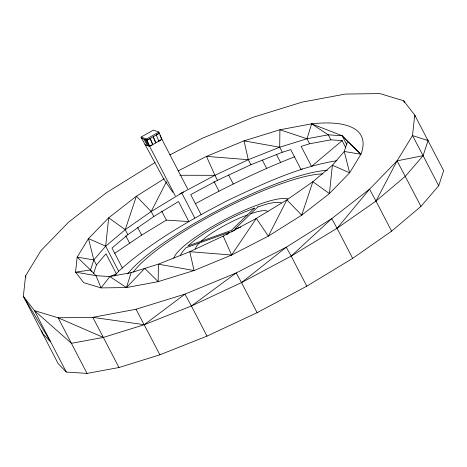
<?xml version="1.0" encoding="UTF-8"?>
<svg xmlns="http://www.w3.org/2000/svg" width="467" height="467" viewBox="0 0 467 467"><rect width="100%" height="100%" fill="white"/><g stroke="black" fill="none" stroke-linecap="round" stroke-linejoin="round"><path stroke-width="0.7" d="M302.207 168.75L301.11 169.673L290.719 149.633L282.302 152.248L279.704 147.239L279.914 129.756L311.635 123.831L342.107 135.739L360.915 154.273L349.614 172.808L329.41 193.583L301.688 215.182L268.327 236.139L231.614 255.017L194.044 270.539L158.173 281.636L126.458 287.561L101.047 287.905L83.681 282.652L75.537 272.15L77.172 257.119L88.479 238.584L108.683 217.809L136.405 196.21L164.203 178.744M114.573 275.979L118.659 271.228L105.67 246.173L108.683 217.809L125.238 229.665L127.835 234.673L112.016 248.024L122.407 268.064M155.05 162.534L106.353 192.76L68.55 222.216L40.997 250.545L25.58 275.816L23.35 296.312L58.106 363.536L66.291 372.047L87.049 373.407L118.974 367.523L159.889 354.797L207.004 336.1L257.107 312.697L306.79 286.183L352.655 258.374L391.591 231.159L420.936 206.396L438.694 185.773L443.65 170.688L414.743 115.08L403.634 100.761L379.951 93.593L345.3 94.065L302.05 102.145L253.137 117.275L201.907 138.442L169.813 154.945M131.11 272.64L109.827 276.563L101.047 287.905L95.986 275.653L90.534 269.979L75.537 272.15L95.986 275.653L109.827 276.563L126.458 287.561L131.11 272.64L158.383 264.159L189.795 251.69L223.197 236.086L256.319 218.41L286.896 199.876L312.855 181.733L332.416 165.219L344.255 151.471L347.559 141.413L342.107 135.739L328.266 134.829L306.982 138.752L279.704 147.239L248.298 159.702L214.896 175.306L181.774 192.982L151.191 211.522L125.238 229.665L105.67 246.173L93.838 259.926L90.534 269.979L91.503 271.858M345.738 147.689L342.054 140.579L330.864 139.843L309.58 143.766L306.982 138.752L311.635 123.831A158.453 49.94 -26 0 1 360.915 154.273L344.255 151.471L349.614 172.808L332.416 165.219L329.41 193.583L312.855 181.733L301.688 215.182L286.896 199.876L268.327 236.139L256.319 218.41L231.614 255.017L189.795 251.69L194.044 270.539L158.383 264.159L158.173 281.636L144.747 268.397L126.458 287.561M93.569 273.65L96.435 264.935L106.003 253.815L116.394 273.86L108.992 276.797M41.691 330.665L42.509 333.438L50.687 341.955L23.35 296.312L34.453 310.631L71.451 343.315L103.37 337.431L144.285 324.705L191.4 306.002L241.509 282.599L291.186 256.091L337.057 228.281L375.993 201.067L405.338 176.304L423.096 155.674L428.052 140.59L427.089 139.592M125.238 229.665L136.405 196.21L151.191 211.522L153.789 216.53L127.835 234.673M151.191 211.522L166.445 181.733M391.591 231.159L375.993 201.067L397.09 160.846L412.507 135.576L414.743 115.08L415.151 116.441M352.655 258.374L337.057 228.281L369.543 189.176L397.09 160.846L423.096 155.674L438.694 185.773M199.281 242.998L196.619 246.091A40.746 8.19 -27.4 0 0 195.685 248.934M226.822 234.743L229.42 232.233L186 247.738L181.949 252.443A57.622 11.587 -27.4 0 0 180.601 255.916M231.784 232.023L232.823 231.019L234.878 230.289M258 206.758L234.644 229.268L240.809 227.067M306.79 286.183L291.186 256.091L331.733 218.632L369.543 189.176L375.993 201.067M118.659 271.228C151.086 242.034 189.345 220.377 227.878 200.361C262.868 183.934 298.506 166.842 336.999 160.671M201.102 241.241L205.498 237.528A40.746 8.19 -27.4 0 1 240.307 217.745L247.37 214.937M342.305 140.474L311.553 166.427L301.168 146.381L309.58 143.766M257.107 312.697L241.509 282.599L286.248 247.206L331.733 218.632L337.057 228.281M207.004 336.1L191.4 306.002L236.185 272.956L286.248 247.206L291.186 256.091M114.783 253.266L141.647 235.099L166.369 220.109L188.901 221.586L178.511 201.54L153.789 216.53M172.819 192.34L163.608 178.75L141.016 137.117L153.322 130.124L158.879 132.015L161.868 139.213L158.873 141.122M141.016 137.117L146.568 139.014L158.879 132.015M147.052 140.211L150.152 138.465M161.95 139.37L149.644 146.369L144.986 144.776M179.929 194.027L183.619 191.931M282.302 152.248L250.896 164.717L217.488 180.32L190.711 194.605L201.102 214.651M195.41 203.711C227.528 186.205 260.51 170.134 294.589 156.801M178.137 170.951L206.478 156.375L244.048 140.859L279.914 129.756L306.982 138.752M257.877 206.875L267.206 203.974A57.622 11.587 -27.4 0 1 281.257 202.771M250.773 213.723L256.903 211.82A40.746 8.19 -27.4 0 1 267.918 211.604M66.291 372.047L34.453 310.631L58.136 317.799L92.787 317.332L136.043 309.253L184.95 294.117L236.185 272.956L241.509 282.599M179.953 175.265L214.896 175.306L217.488 180.32M250.896 164.717L248.298 159.702L206.478 156.375L214.896 175.306M96.435 264.935L93.838 259.926L77.172 257.119L90.534 269.979M279.704 147.239L244.048 140.859L248.298 159.702M428.052 140.59L412.507 135.576L423.096 155.674M141.664 138.372L147.076 140.217L159.381 133.218L156.282 134.963L158.815 141.157M118.974 367.523L103.37 337.431L58.136 317.799L87.049 373.407M105.67 246.173L88.479 238.584L93.838 259.926M311.635 123.831L328.266 134.829L330.864 139.843M347.559 141.413L360.915 154.273M191.4 306.002L184.95 294.117L144.285 324.705L92.787 317.332L103.37 337.431M397.09 160.846L420.936 206.396M136.043 309.253L159.889 354.797M403.634 100.761L404.632 102.676M342.107 135.739L346.765 144.735M276.534 154.612L280.556 162.376M262.308 159.983L266.663 168.389M228.567 174.938L233.261 183.992M213.974 181.424L219 191.126M159.924 135.465L187.594 188.837M181.774 192.982L194.762 218.036M146.305 139.954L175.288 195.836M145.138 139.557L148.5 145.978M143.994 139.166L147.315 145.576M161.681 211.055L166.369 220.109M137.625 227.341L141.647 235.099M125.845 235.847L129.528 242.963M223.197 236.086L231.614 255.017M153.287 136.685L155.861 142.832M153.164 136.755L155.739 142.902M150.211 138.43L152.785 144.583M150.129 138.46L152.721 144.618L149.563 146.206L146.568 139.014M25.58 275.816L25.989 277.205M127.643 273.948A122.442 24.623 -27.4 0 1 220.611 208.942A122.442 24.623 -27.4 0 1 327.42 170.35M133.218 272.162A115.238 23.169 -27.4 0 1 221.294 210.22A115.238 23.169 -27.4 0 1 322.755 173.876M173.806 258.228A65.438 13.158 -27.4 0 1 225.783 219.169A65.438 13.158 -27.4 0 1 287.935 198.971M254.474 208.089L231.241 230.482L187.816 245.986L194.511 240.336A57.622 11.587 -27.4 0 1 243.733 212.357L254.474 208.089"/></g></svg>
